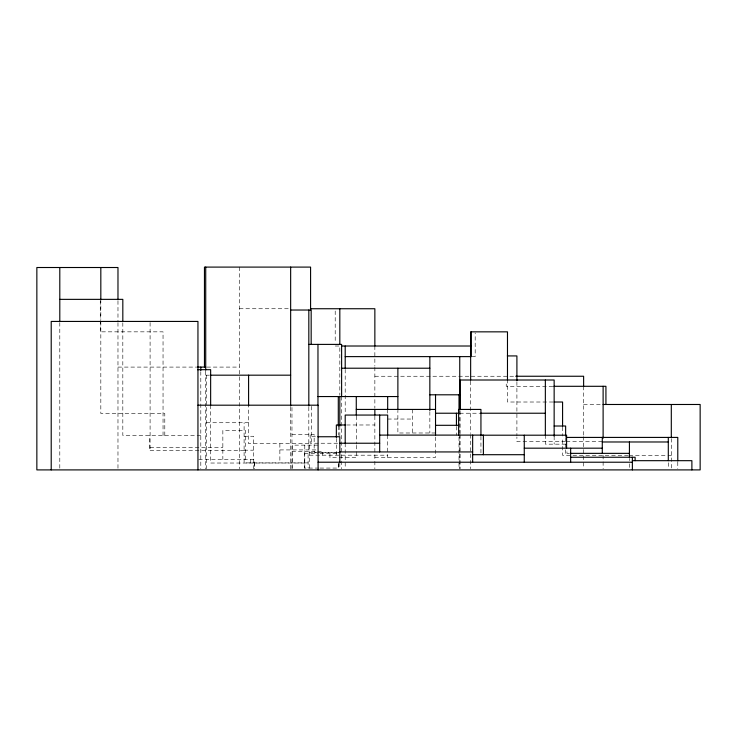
<?xml version="1.0" encoding="UTF-8"?>
<svg xmlns="http://www.w3.org/2000/svg" width="737" height="737" viewBox="0 0 737 737"><rect width="100%" height="100%" fill="white"/><g stroke="black" fill="none" stroke-linecap="round" stroke-linejoin="round"><path stroke-width="0.55" stroke-dasharray="3.69 2.76" d="M239.424 308.739L289.226 308.739M335.206 346.012L339.821 346.012L339.821 395.336M472.177 356.616L475.181 356.616L475.181 332.967M117.975 367.09L196.622 367.09M206.857 367.09L239.424 367.09M205.724 375.179L209.059 375.179M374.857 376.248L470.565 376.248M471.173 376.248L514.776 376.248M552.768 386.299L506.236 386.299L506.236 381.83M553.054 402.015L507.48 402.015L507.48 381.103M583.621 404.484L601.972 404.484M459.695 413.227L479.741 413.227M387.68 419.04L412.453 419.04M206.397 422.734L248.59 422.734M346.602 424.982L374.857 424.982M435.53 432.988L397.879 432.988L397.879 411.172M291.963 434.462L314.146 434.462L314.146 452.748L339.821 452.748M200.805 435.493L122.821 435.493L122.821 321.433M244.104 436.258L253.583 436.258L253.537 468.898M311.714 436.746L316.892 436.746M565.436 441.629L516.904 441.629L516.904 437.096M566.283 441.629L603.115 441.629M337.62 443.232L310.176 443.232L310.176 434.462M308.821 443.683L248.59 443.683L248.59 405.755M565.638 444.162L545.352 444.162L545.352 435.198M317.887 445.13L292.221 445.13L292.221 468.76M150.09 447.377L222.85 447.377M279.867 449.92L316.882 449.92M244.104 450.187L253.537 450.187M244.104 450.657L149.464 450.657L149.464 435.493M291.963 451.652L316.827 451.652M317.638 451.652L322.705 451.652L322.705 455.19M338.43 452.619L308.094 452.619L308.094 468.069M304.482 453.421L317.969 453.421M320.107 453.421L338.301 453.421M569.093 453.356L566.965 453.356L566.965 449.22M309.411 455.19L387.68 455.19M628.228 455.346L562.58 455.346L562.58 437.17M629.094 455.346L667.096 455.346M668.035 455.346L671.306 455.346M374.857 457.437L435.53 457.437L435.53 435.106M198.631 459.492L254.431 459.492L254.431 468.76M308.094 462.9L244.104 462.9L244.104 422.734M304.786 463.029L210.644 463.029L210.644 405.193M318.918 468.069L304.482 468.069L304.482 449.92M319.996 468.069L338.43 468.069L338.43 462.882M677.782 462.062L677.782 468.778M671.306 438.543L671.306 468.778M668.302 462.725L668.302 468.879M629.426 458.386L629.426 460.68M629.426 463.757L629.426 468.879M603.115 455.346L603.115 468.778M583.621 386.299L583.621 435.475M583.621 436.617L583.621 468.75M565.638 437.419L565.638 448.64M565.638 449.754L565.638 455.346M562.58 427.128L562.58 436.046M554.15 436.221L554.15 444.162M516.904 381.803L516.904 435.972M480.939 436.35L480.939 453.559M470.648 381.14L470.648 433.485M470.648 434.627L470.648 468.76M460.109 410.933L460.109 433.632M460.109 434.766L460.109 468.769M459.75 410.73L459.75 433.485M459.75 434.627L459.75 468.76M459.013 437.032L459.013 468.769M456.433 426.401L456.433 435.198M429.846 411.642L429.846 432.988M412.453 409.431L412.453 432.988M387.68 409.431L387.68 413.706M387.68 435.106L387.68 457.437M374.857 346.012L374.857 366.169M374.857 367.284L374.857 408.224M374.857 416.101L374.857 468.76M356.275 416.101L356.275 444.162M356.275 445.286L356.275 457.695L329.936 457.695L329.936 452.619M345.202 369.357L345.202 413.918M345.202 443.232L345.202 468.76M341.609 396.552L341.609 468.76M339.821 425.986L339.821 436.175M339.821 463.02L339.821 468.787M338.301 426.124L338.301 435.217M338.301 463.564L338.301 468.069M336.348 438.404L336.348 457.695M335.206 310.996L335.206 342.622M311.714 406.317L311.714 443.232M309.411 445.13L309.411 468.769M308.821 407.165L308.821 449.92M304.786 445.13L304.786 468.76M291.963 407.441L291.963 468.76M290.654 407.146L290.737 468.76M279.867 443.683L279.867 462.9M254.569 462.9L254.569 468.898M250.746 459.492L250.746 463.029M245.495 459.492L245.495 430.482L222.85 430.482L222.85 459.492M239.424 267.098L239.424 468.76M206.397 375.179L206.397 468.769M205.724 371.135L205.724 468.76M200.805 371.651L200.805 468.769M164.793 435.493L164.793 413.485L100.822 413.485L100.822 320.641M163.043 435.493L163.043 331.843L100.269 331.843L100.269 320.355M150.09 322.566L150.09 450.657M117.975 300.825L117.975 321.498M117.975 322.649L117.975 468.76M100.822 299.36L100.822 319.517M100.269 300.825L100.269 319.204M59.798 322.585L59.798 468.75"/><path stroke-width="1.11" d="M59.798 299.36L122.821 299.36L122.821 321.433M310.434 308.739L374.857 308.739L374.857 346.012M290.654 310.028L311.171 310.028L311.171 344.4M308.821 344.4L341.609 344.4L341.609 396.552M341.977 346.012L471.173 346.012M507.314 355.925L516.904 355.925L516.904 380.67M345.202 356.616L471.173 356.616L471.173 331.843M197.415 367.09L205.724 367.09M341.609 368.214L429.846 368.214M197.544 369.688L210.644 369.688L210.644 405.193M210.174 375.179L290.654 375.179M515.734 376.248L583.621 376.248L583.621 386.299M553.92 386.299L605.925 386.299L605.925 404.484M429.846 394.802L459.75 394.802M317.969 396.552L397.879 396.552M554.15 402.015L562.58 402.015L562.58 426.014M603.115 404.484L700.15 404.484L700.15 469.902L36.85 469.902L36.85 267.513L117.975 267.513L117.975 299.683M197.949 405.193L318.089 405.193L318.089 469.902M356.275 409.431L435.53 409.431M435.53 413.227L459.013 413.227M480.736 413.227L545.352 413.227M345.524 424.982L336.348 424.982L336.348 437.29M435.53 425.304L458.635 425.304M554.15 426.014L565.638 426.014L565.638 436.276M379.684 435.106L483.389 435.106L483.389 454.701M482.947 435.198L566.587 435.198L566.587 448.179M317.923 436.746L339.821 436.746L339.821 462.219M566.587 437.419L677.782 437.419L677.782 460.938M602.286 441.979L668.302 441.979M339.821 443.232L379.684 443.232M524.265 448.179L602.286 448.179M339.821 451.938L472.647 451.938M570.134 453.356L629.426 453.356M472.647 454.701L524.265 454.701M570.65 457.244L635.119 457.244L635.119 460.68M632.374 460.68L691.886 460.68L691.886 469.902M318.089 462.219L632.374 462.219M671.306 404.484L671.306 437.419M668.302 437.419L668.302 460.68M632.374 457.244L632.374 469.902M629.426 441.979L629.426 457.244M603.115 386.299L603.115 438.248M602.286 437.419L602.286 453.356M570.65 448.179L570.65 462.219M554.15 436.221L554.15 380.006L460.109 380.006L460.109 409.79M545.352 380.006L545.352 435.198M524.265 435.198L524.265 462.219M507.48 380.006L507.48 331.843L470.648 331.843L470.648 380.006M480.939 435.198L480.939 409.431L458.635 409.431L458.635 435.198M472.647 435.106L472.647 462.219M459.75 356.616L459.75 409.588M459.013 394.802L459.013 409.975M456.433 413.227L456.433 425.304M435.53 394.802L435.53 435.106M429.846 356.616L429.846 410.518M397.879 368.214L397.879 410.039M387.68 396.552L387.68 409.431M387.68 435.106L387.68 415.06L345.202 415.06L345.202 443.232M379.684 415.06L379.684 451.938M374.857 409.431L374.857 414.986M356.275 396.552L356.275 414.986M345.202 346.012L345.202 368.214M339.821 308.739L339.821 344.4M339.821 396.552L339.821 425.986M338.301 396.552L338.301 426.124M317.969 344.4L317.969 405.636M310.581 310.028L310.581 267.098L204.462 267.098L204.462 367.09M308.821 310.028L308.821 406.023M290.654 267.098L290.654 406.004M248.59 375.179L248.59 405.755M205.724 267.098L205.724 370.121M200.805 367.09L200.805 370.508M197.949 469.902L197.949 321.433L51.212 321.433L51.212 469.902M100.822 267.513L100.822 299.36M59.798 267.513L59.798 321.433"/></g></svg>
